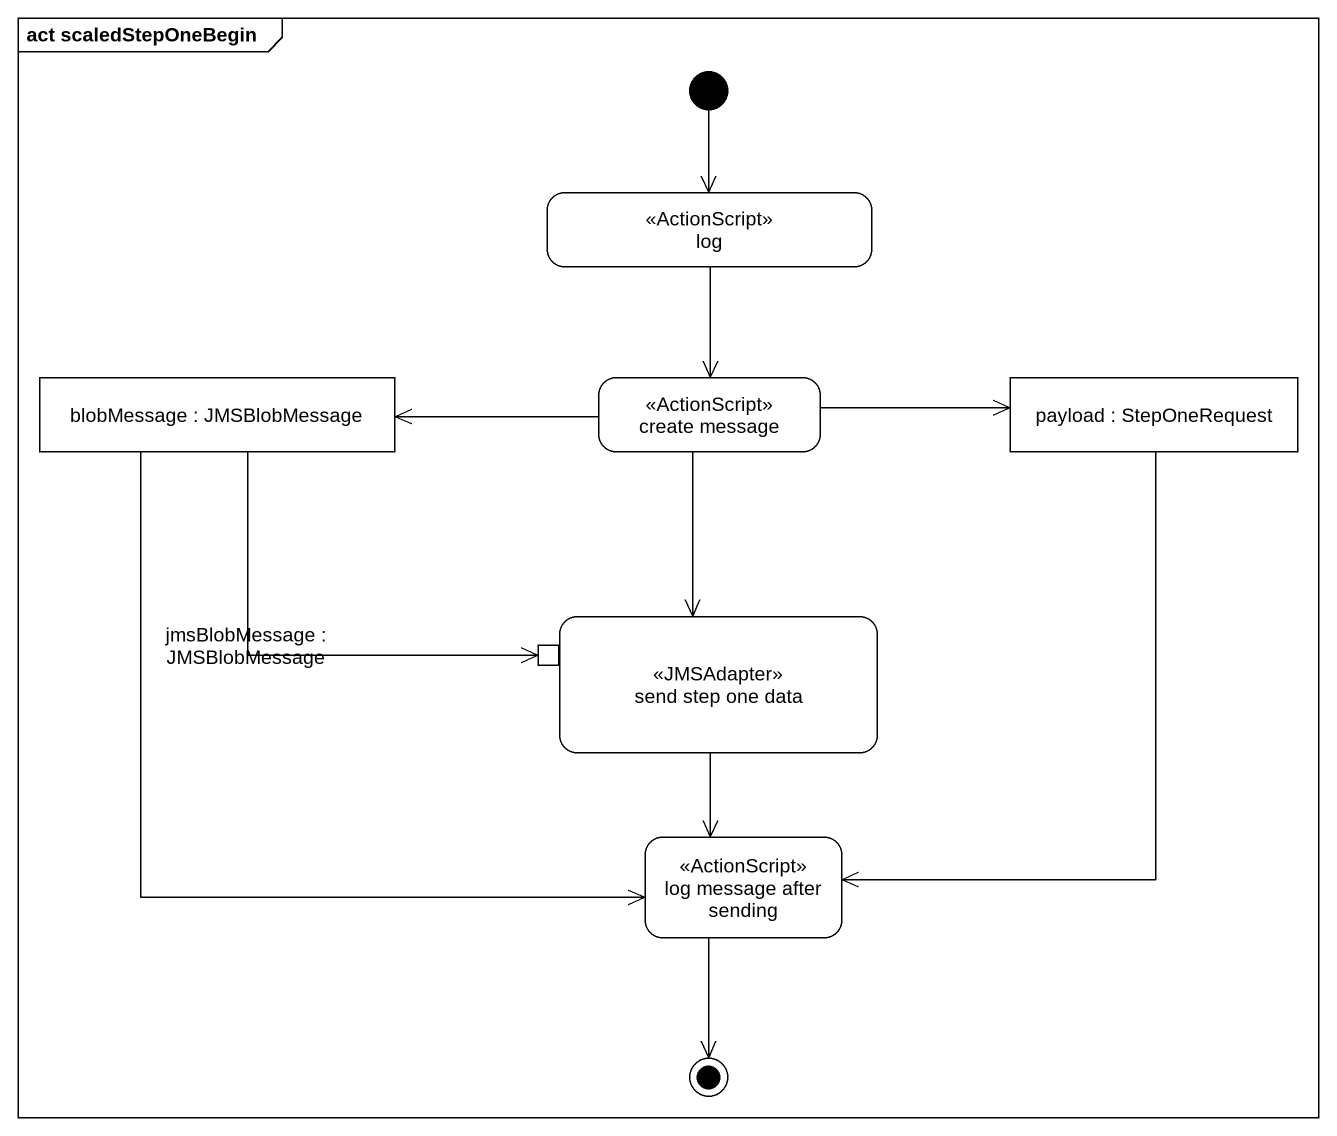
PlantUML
@startuml
mainframe act scaledStepOneBegin
hide empty description
state log <<ActionScript>>
state "blobMessage : JMSBlobMessage" as blobMessage <<object>>
state "create message" as create_message <<ActionScript>>
state "payload : StepOneRequest" as payload <<object>>
state "send step one data" as send_step_one_data <<JMSAdapter>> {
  state "jmsBlobMessage : JMSBlobMessage" as jmsBlobMessage <<inputPin>>
}
state "log message after sending" as log_message_after_sending <<ActionScript>>
[*] --> log
log --> create_message
blobMessage --> jmsBlobMessage
blobMessage --> log_message_after_sending
create_message -left-> blobMessage
create_message -right-> payload
create_message --> send_step_one_data
payload --> log_message_after_sending
send_step_one_data --> log_message_after_sending
log_message_after_sending --> [*]
@enduml
